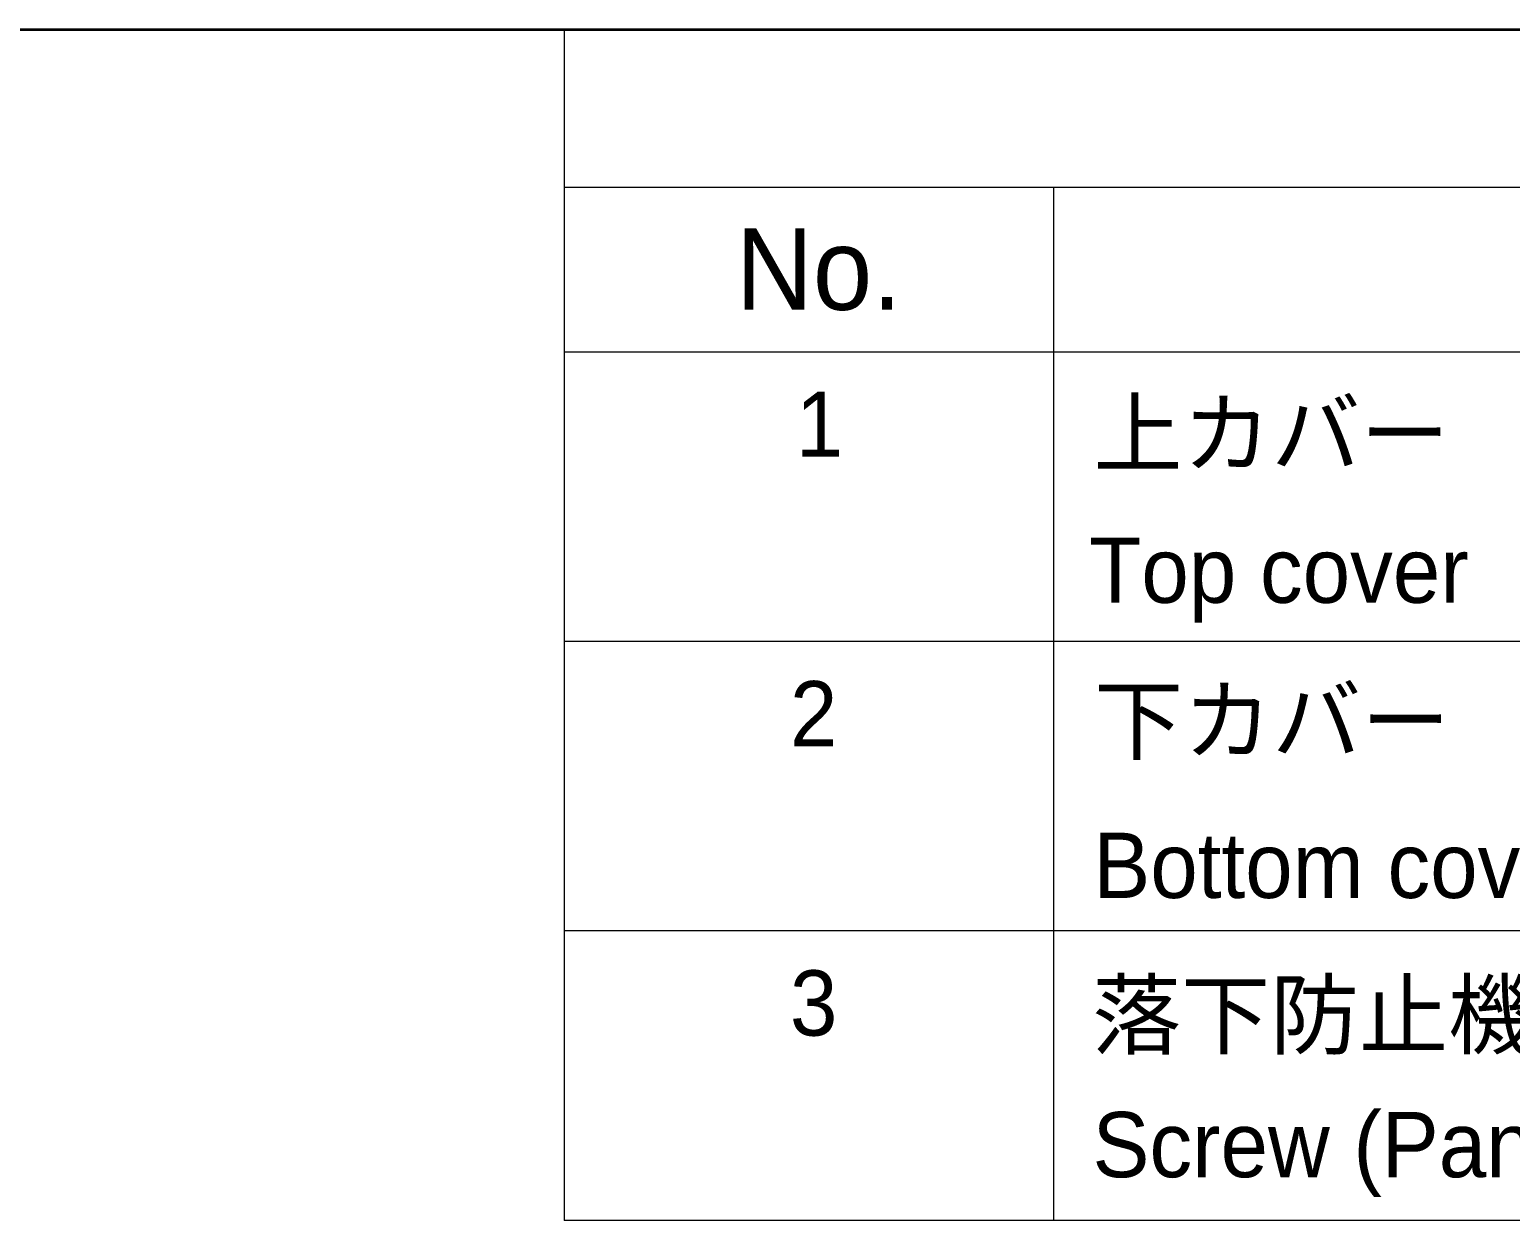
# Model space of a CAD drawing. Header units: millimetres. Extents: x 0 to 1594, y 0 to 281.
# Drawn here: x 164.61 to 210, y 244.52 to 281 of the extents above; entities that cross this region are included whole.
import ezdxf

# ---------------------------------------------------------------- set-up
doc = ezdxf.new("R2010")
doc.units = ezdxf.units.MM
doc.layers.add('Border (ISO)', color=7, linetype='Continuous', lineweight=35)
doc.layers.add('Symbol (ISO)', color=7, linetype='Continuous', lineweight=18)
doc.styles.add('Note Text (TK)', font='')
doc.styles.add('Note Text (TK2)', font='')
doc.styles.get('Note Text (TK)').set_extended_font_data('MS PGothic')
doc.styles.get('Note Text (TK2)').set_extended_font_data('MS PGothic')

# ---------------------------------------------------------------- blocks, each defined once
blk = doc.blocks.new('図面枠 tk図枠')
at = {"layer": 'Border (ISO)'}
blk.add_line((14.5, 289), (405.5, 289), dxfattribs=at)
blk = doc.blocks.new('構成内容 _ Components')
at = {"layer": 'Symbol (ISO)'}
for p, q in [((405.5, 289), (195.5, 289)), ((195.5, 289), (195.5, 284.159)), ((405.5, 284.159), (195.5, 284.159)), ((195.5, 284.159), (195.5, 279.118)), ((210.5, 284.159), (210.5, 279.118)), ((405.5, 279.118), (195.5, 279.118)), ((195.5, 279.118), (195.5, 252.522)), ((210.5, 279.118), (210.5, 252.522)), ((405.5, 270.253), (195.5, 270.253)), ((405.5, 261.387), (195.5, 261.387)), ((405.5, 252.522), (195.5, 252.522))]:
    blk.add_line(p, q, dxfattribs=at)
at = {"layer": 'Symbol (ISO)', "color": 7, "attachment_point": 7}
for s, insert, char_height, style in [('No.', (200.759, 280.381), 2.5, 'Note Text (TK)'), ('1', (202.597, 275.913), 2, 'Note Text (TK2)'), ('上カバー', (211.718, 275.551), 2, 'Note Text (TK2)'), ('Top cover', (211.59, 270.837), 2, 'Note Text (TK2)'), ('2', (202.418, 267.042), 2, 'Note Text (TK2)'), ('下カバー', (211.743, 266.627), 2, 'Note Text (TK2)'), ('Bottom cover', (211.718, 262.37), 2, 'Note Text (TK2)'), ('3', (202.418, 258.153), 2, 'Note Text (TK2)'), ('落下防止機構付取付ビス（ナベ M1.6 x 7）', (211.679, 257.557), 2, 'Note Text (TK2)'), ('Screw (Pan head M1.6 - 7)', (211.692, 253.241), 2, 'Note Text (TK2)')]:
    blk.add_mtext(s, dxfattribs=dict(at, insert=insert, char_height=char_height, style=style))

msp = doc.modelspace()

# ---------------------------------------------------------------- block references
msp.add_blockref('図面枠 tk図枠', (-14.5, -8))
at = {"layer": 'Symbol (ISO)'}
msp.add_blockref('構成内容 _ Components', (-14.5, -8), dxfattribs=at)

doc.saveas('drawing.dxf')
